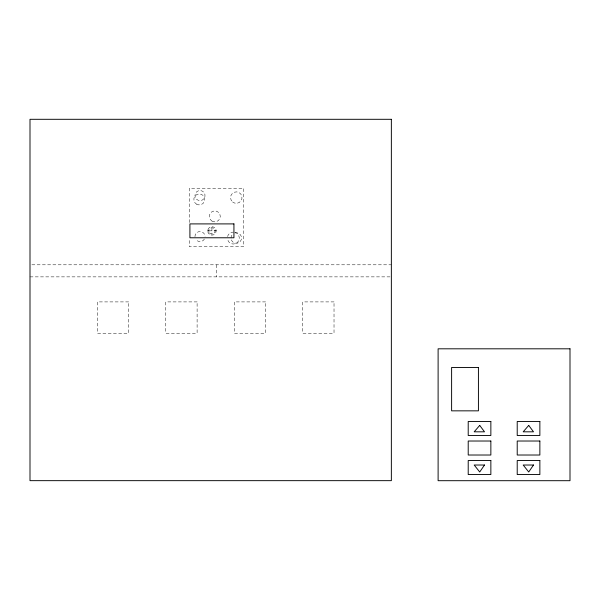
<?xml version="1.0" encoding="UTF-8"?>
<svg xmlns="http://www.w3.org/2000/svg" width="600" height="600" viewBox="0 0 600 600"><rect width="100%" height="100%" fill="white"/><g stroke="black" fill="none" stroke-linecap="round" stroke-linejoin="round"><path stroke-width="0.45" stroke-dasharray="3 2.25" d="M207.705 230.925L207.855 229.837M208.763 230.925L208.868 230.108M208.778 230.843L215.077 230.843M31.875 264.803L391.357 264.803M30 276.87L390.42 276.87M216 229.837L216.142 230.925A4.223 4.223 0 0 1 209.82 234.585A4.223 4.223 0 0 1 209.82 227.272A4.223 4.223 0 0 1 216.142 230.925M214.98 230.108L215.093 230.925M216.458 264.803L216.458 276.87M211.928 227.76L211.928 234.09M189.225 222.54L189.225 188.235L243.683 188.235L243.683 246.645L189.225 246.645L189.225 239.228M204.42 239.048A5.055 5.055 0 0 1 195.675 239.19M194.955 236.67A5.055 5.055 0 0 1 199.928 231.54A5.055 5.055 0 0 1 205.058 236.505M234.938 232.95A5.235 5.235 0 0 1 241.35 236.655A5.235 5.235 0 0 1 237.645 243.067A5.235 5.235 0 0 1 231.233 239.37M231.053 238.013A5.235 5.235 0 0 1 232.59 234.308M234.9 232.305A5.978 5.978 0 0 1 237.585 242.303A5.978 5.978 0 0 1 227.58 239.625M227.58 236.528A5.978 5.978 0 0 1 233.355 232.103M128.648 301.905L97.32 301.905L97.32 333.233L128.648 333.233L128.648 301.905M197.108 301.905L165.78 301.905L165.78 333.233L197.108 333.233L197.108 301.905M265.56 301.905L234.233 301.905L234.233 333.233L265.56 333.233L265.56 301.905M334.02 301.905L302.692 301.905L302.692 333.233L334.02 333.233L334.02 301.905M196.478 199.185A5.055 5.055 0 0 0 204.9 196.808A5.055 5.055 0 0 0 198.638 190.703A5.055 5.055 0 0 0 196.478 199.185M212.002 221.108A5.482 5.482 0 0 0 220.282 216.458A5.482 5.482 0 0 0 212.115 211.612A5.482 5.482 0 0 0 212.002 221.108M232.575 201.96A5.73 5.73 0 0 0 241.928 198.63A5.73 5.73 0 0 0 234.368 192.195A5.73 5.73 0 0 0 232.575 201.96M196.567 204.188A5.482 5.482 0 0 0 204.788 199.44A5.482 5.482 0 0 0 196.567 194.692A5.482 5.482 0 0 0 196.567 204.188M209.692 233.167A3.165 3.165 0 0 0 214.98 231.75A3.165 3.165 0 0 0 211.11 227.873A3.165 3.165 0 0 0 209.692 233.167"/><path stroke-width="0.9" d="M484.507 465.022L479.715 471.99L474.188 465.022L484.507 465.022M533.513 465.022L528.72 471.99L523.192 465.022L533.513 465.022M479.715 425.408L474.188 431.82L484.507 431.82L479.715 425.408M528.72 425.408L523.192 431.82L533.513 431.82L528.72 425.408M391.357 119.302L30 119.302L30 480.66L391.357 480.66L391.357 119.302M233.933 223.905L189.915 223.905L189.915 237.78L233.933 237.78L233.933 223.905M570 348.81L438.112 348.81L438.112 480.697L570 480.697L570 348.81M478.425 367.455L451.612 367.455L451.612 410.842L478.425 410.842L478.425 367.455M490.86 421.493L468.21 421.493L468.21 435.495L490.86 435.495L490.86 421.493M539.865 421.493L517.215 421.493L517.215 435.495L539.865 435.495L539.865 421.493M490.86 441.022L468.21 441.022L468.21 455.018L490.86 455.018L490.86 441.022M539.865 441.022L517.215 441.022L517.215 455.018L539.865 455.018L539.865 441.022M490.86 460.545L468.21 460.545L468.21 474.548L490.86 474.548L490.86 460.545M539.865 460.545L517.215 460.545L517.215 474.548L539.865 474.548L539.865 460.545"/></g></svg>
